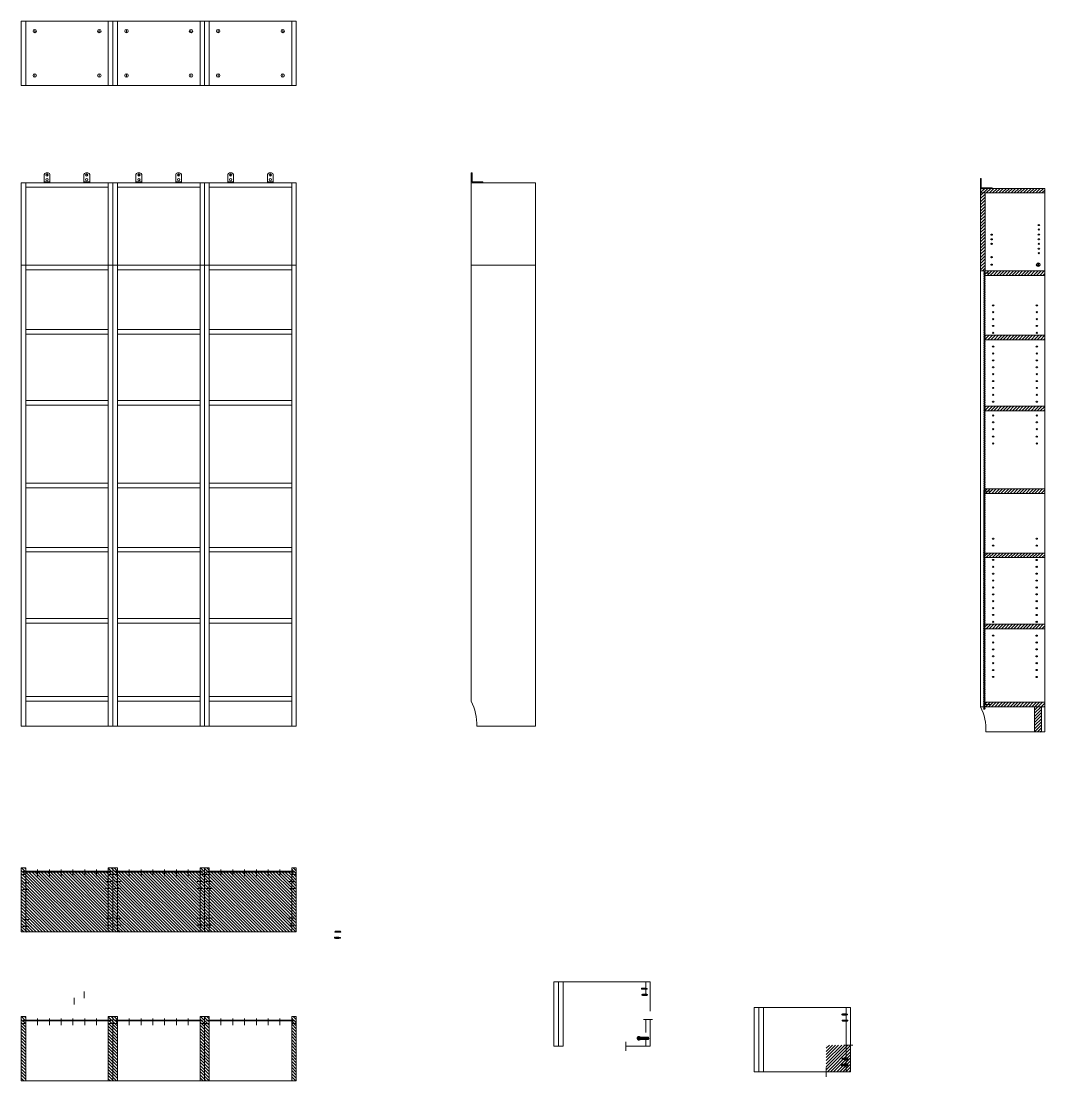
# Model space of a CAD drawing. Header units: millimetres. Extents: x -1085 to 10527, y 119 to 3003.
# Drawn here: x 236.3 to 682.7, y 119.3 to 581.2 of the extents above; entities that cross this region are included whole.
import ezdxf

# ---------------------------------------------------------------- set-up
doc = ezdxf.new("R2010")
doc.units = ezdxf.units.MM
doc.linetypes.add('CONTINUA', pattern=[0])
doc.linetypes.add('TRATTOPUNTO', pattern=[25.4, 12.7, -6.35, 0, -6.35])
for name, color, linetype, lineweight in [('A-FURN', 2, 'Continuous', 18), ('A-FURN-SEZ', 1, 'Continuous', 9), ('A-LINE-GRPH', 15, 'Continuous', 13), ('A-SECT A-MCUT', 4, 'Continuous', 35), ('linee', 250, 'Continuous', 15), ('LINEE DI SEZIONE', 4, 'Continuous', 15)]:
    doc.layers.add(name, color=color, linetype=linetype, lineweight=lineweight)
doc.layers.add('DETTAGLI', color=5, linetype='CONTINUA')
pattern_1 = [(135, (-7e-07, -64.8887), (-0.7857724, -0.7857724), [])]

msp = doc.modelspace()

# ---------------------------------------------------------------- hatches: boundary and pattern name
at = {"layer": 'A-SECT A-MCUT'}
h = msp.add_hatch(dxfattribs=at)
h.set_pattern_fill('ANSI31', color=256)
h.paths.add_polyline_path([(656.58, 283.28), (656.58, 283.38), (656.18, 283.38), (656.18, 281.34), (656.58, 281.34)])
h.paths.add_polyline_path([(656.62, 472.34), (656.22, 472.34), (656.22, 471.38), (656.62, 471.38)])
h = msp.add_hatch(dxfattribs=at)
h.set_pattern_fill('ANSI31', color=256, scale=0.1, angle=68)
h.paths.add_polyline_path([(656.62, 472.34), (656.22, 472.34), (656.18, 283.38), (656.58, 283.38)])
h.paths.add_polyline_path([(656.58, 283.38), (656.18, 283.38), (656.18, 281.34), (656.58, 281.34)])
h = msp.add_hatch(dxfattribs=at)
h.set_pattern_fill('ANSI31', color=256, scale=0.3)
h.paths.add_polyline_path([(681.23, 282.34), (678.23, 282.34), (678.23, 271.34), (681.23, 271.34)])
at = {"layer": 'A-SECT A-MCUT', "transparency": 33554687}
h = msp.add_hatch(dxfattribs=at)
h.set_pattern_fill('ANSI31', color=256, scale=0.3, angle=90)
h.paths.add_polyline_path([(274.28, 210.25), (238.28, 210.25), (238.28, 209.15), (238.28, 184.15), (274.28, 184.15)])
h.paths.add_polyline_path([(314.28, 210.25), (278.28, 210.25), (278.28, 184.15), (314.28, 184.15)])
h.paths.add_polyline_path([(354.28, 210.25), (318.28, 210.25), (318.28, 184.15), (354.28, 184.15)])
at = {"layer": 'LINEE DI SEZIONE'}
h = msp.add_hatch(dxfattribs=at)
h.set_pattern_fill('ANSI31', color=256, scale=0.3)
h.paths.add_polyline_path([(682.72, 508.34), (654.72, 508.34), (654.72, 506.34), (682.72, 506.34)])
h.paths.add_polyline_path([(656.72, 506.34), (654.72, 506.34), (654.72, 473.34), (654.72, 472.34), (656.72, 472.34)])
h = msp.add_hatch(dxfattribs=at)
h.set_pattern_fill('ANSI31', color=256, scale=0.3)
h.paths.add_polyline_path([(682.72, 472.33), (656.62, 472.34), (656.62, 471.28), (656.62, 470.34), (682.72, 470.34)])
h = msp.add_hatch(dxfattribs=at)
h.set_pattern_fill('ANSI31', color=256, scale=0.3)
h.paths.add_polyline_path([(682.71, 442.34), (682.71, 444.34), (656.61, 444.34), (656.61, 442.34)])
h.paths.add_polyline_path([(682.71, 411.34), (682.71, 413.34), (656.61, 413.34), (656.61, 411.34)])
h.paths.add_polyline_path([(682.7, 375.34), (682.7, 377.34), (656.6, 377.34), (656.6, 376.28), (656.6, 375.34)])
h.paths.add_polyline_path([(656.6, 349.34), (656.6, 347.34), (682.7, 347.34), (682.7, 349.34)])
h.paths.add_polyline_path([(682.69, 316.34), (682.69, 318.34), (656.59, 318.34), (656.59, 316.34)])
h.paths.add_polyline_path([(656.58, 284.34), (656.58, 283.28), (656.58, 282.34), (682.68, 282.34), (682.68, 284.34)])
h = msp.add_hatch(dxfattribs=at)
h.set_pattern_fill('ANSI31', color=256, scale=0.79)
h.paths.add_polyline_path([(656.18, 283.08), (656.18, 283.08), (656.18, 283.48), (656.58, 283.48), (656.58, 281.34), (656.18, 281.34)])
h = msp.add_hatch(dxfattribs=at)
h.set_pattern_fill('ANSI31', color=256, scale=0.79)
h.paths.add_polyline_path([(656.18, 283.08), (656.18, 283.08), (656.18, 283.48), (656.58, 283.48), (656.58, 281.34), (656.18, 281.34)])
h = msp.add_hatch(dxfattribs=at)
h.set_pattern_fill('ANSI31', color=256, scale=0.3, angle=90)
h.paths.add_polyline_path([(238.28, 209.15), (236.28, 209.15), (236.28, 184.15), (238.28, 184.15)])
h.paths.add_polyline_path([(238.28, 210.25), (237.28, 210.25), (237.28, 210.65), (238.28, 210.65), (238.28, 212.15), (236.28, 212.15), (236.28, 209.15), (238.28, 209.15)])
h.paths.add_polyline_path([(276.28, 209.15), (274.28, 209.15), (274.28, 184.15), (276.28, 184.15)])
h.paths.add_polyline_path([(276.28, 212.15), (274.28, 212.15), (274.28, 210.65), (275.28, 210.65), (275.28, 210.25), (274.28, 210.25), (274.28, 209.15), (276.28, 209.15)])
h.paths.add_polyline_path([(278.28, 210.25), (277.28, 210.25), (277.28, 210.65), (278.28, 210.65), (278.28, 212.15), (276.28, 212.15), (276.28, 209.15), (278.28, 209.15)])
h.paths.add_polyline_path([(278.28, 209.15), (276.28, 209.15), (276.28, 184.15), (278.28, 184.15)])
h.paths.add_polyline_path([(316.28, 209.15), (314.28, 209.15), (314.28, 184.15), (316.28, 184.15)])
h.paths.add_polyline_path([(316.28, 212.15), (314.28, 212.15), (314.28, 210.65), (315.28, 210.65), (315.28, 210.25), (314.28, 210.25), (314.28, 209.15), (316.28, 209.15)])
h.paths.add_polyline_path([(318.28, 210.25), (317.28, 210.25), (317.28, 210.65), (318.28, 210.65), (318.28, 212.15), (316.28, 212.15), (316.28, 209.15), (318.28, 209.15)])
h.paths.add_polyline_path([(318.28, 209.15), (316.28, 209.15), (316.28, 184.15), (318.28, 184.15)])
h.paths.add_polyline_path([(356.28, 209.15), (354.28, 209.15), (354.28, 184.15), (356.28, 184.15)])
h.paths.add_polyline_path([(356.28, 212.15), (354.28, 212.15), (354.28, 210.65), (355.28, 210.65), (355.28, 210.25), (354.28, 210.25), (354.28, 209.15), (356.28, 209.15)])
h = msp.add_hatch(dxfattribs=at)
h.set_pattern_fill('ANSI31', color=256, scale=0.1, angle=68)
h.paths.add_polyline_path([(275.28, 210.65), (237.28, 210.65), (237.28, 210.25), (275.28, 210.25)])
h = msp.add_hatch(dxfattribs=at)
h.set_pattern_fill('ANSI31', color=256, scale=0.1, angle=68)
h.paths.add_polyline_path([(315.28, 210.65), (277.28, 210.65), (277.28, 210.25), (315.28, 210.25)])
h.paths.add_polyline_path([(355.28, 210.65), (317.28, 210.65), (317.28, 210.25), (355.28, 210.25)])
h = msp.add_hatch(dxfattribs=at)
h.set_pattern_fill('ANSI31', color=256, scale=0.3, angle=90)
h.set_pattern_definition([(135, (-7e-07, -64.8887), (-0.6735192, -0.6735192), [])])
h.paths.add_polyline_path([(238.28, 144.26), (236.28, 144.26), (236.28, 119.26), (238.28, 119.26)])
h.paths.add_polyline_path([(238.28, 145.36), (237.28, 145.36), (237.28, 145.76), (238.28, 145.76), (238.28, 147.26), (236.28, 147.26), (236.28, 144.26), (238.28, 144.26)])
h.paths.add_polyline_path([(276.28, 144.26), (274.28, 144.26), (274.28, 119.26), (276.28, 119.26)])
h.paths.add_polyline_path([(276.28, 147.26), (274.28, 147.26), (274.28, 145.76), (275.28, 145.76), (275.28, 145.36), (274.28, 145.36), (274.28, 144.26), (276.28, 144.26)])
h.paths.add_polyline_path([(278.28, 145.36), (277.28, 145.36), (277.28, 145.76), (278.28, 145.76), (278.28, 147.26), (276.28, 147.26), (276.28, 144.26), (278.28, 144.26)])
h.paths.add_polyline_path([(278.28, 144.26), (276.28, 144.26), (276.28, 119.26), (278.28, 119.26)])
h.paths.add_polyline_path([(316.28, 144.26), (314.28, 144.26), (314.28, 119.26), (316.28, 119.26)])
h.paths.add_polyline_path([(316.28, 147.26), (314.28, 147.26), (314.28, 145.76), (315.28, 145.76), (315.28, 145.36), (314.28, 145.36), (314.28, 144.26), (316.28, 144.26)])
h.paths.add_polyline_path([(318.28, 145.36), (317.28, 145.36), (317.28, 145.76), (318.28, 145.76), (318.28, 147.26), (316.28, 147.26), (316.28, 144.26), (318.28, 144.26)])
h.paths.add_polyline_path([(318.28, 144.26), (316.28, 144.26), (316.28, 119.26), (318.28, 119.26)])
h.paths.add_polyline_path([(356.28, 144.26), (354.28, 144.26), (354.28, 119.26), (356.28, 119.26)])
h.paths.add_polyline_path([(356.28, 147.26), (354.28, 147.26), (354.28, 145.76), (355.28, 145.76), (355.28, 145.36), (354.28, 145.36), (354.28, 144.26), (356.28, 144.26)])
h = msp.add_hatch(dxfattribs=at)
h.set_pattern_fill('ANSI31', color=256, scale=0.35, angle=90)
h.set_pattern_definition(pattern_1)
h.paths.add_polyline_path([(275.28, 145.76), (237.28, 145.76), (237.28, 145.36), (275.28, 145.36)])
h = msp.add_hatch(dxfattribs=at)
h.set_pattern_fill('ANSI31', color=256, scale=0.35, angle=90)
h.set_pattern_definition(pattern_1)
h.paths.add_polyline_path([(315.28, 145.76), (277.28, 145.76), (277.28, 145.36), (315.28, 145.36)])
h.paths.add_polyline_path([(355.28, 145.76), (317.28, 145.76), (317.28, 145.36), (355.28, 145.36)])
h = msp.add_hatch(dxfattribs=at)
h.set_pattern_fill('ANSI31', color=256, scale=0.3)
h.paths.add_polyline_path([(596.02, 134.81), (587.4, 134.81), (587.4, 123.17), (596.03, 123.17), (596.03, 125.86), (594.08, 125.86), (594.08, 126.45), (596.03, 126.45), (596.03, 128.5), (594.3, 128.5), (594.3, 129.12), (596.03, 129.12)])
h.paths.add_polyline_path([(598.02, 134.81), (596.02, 134.81), (596.03, 129.12), (596.86, 129.12), (596.86, 128.5), (596.03, 128.5), (596.03, 126.45), (596.76, 126.45), (596.76, 125.86), (596.03, 125.86), (596.03, 123.17), (598.02, 123.17)])

# ---------------------------------------------------------------- linework, layer by layer
at = {"layer": 'A-FURN'}
for p, q in [((242.19, 577.45), (242.19, 576.42)), ((270.34, 577.45), (270.34, 576.42)), ((282.19, 577.45), (282.19, 576.42)), ((310.34, 577.45), (310.34, 576.42)), ((322.19, 577.45), (322.19, 576.42)), ((350.35, 577.45), (350.35, 576.42)), ((242.19, 558.07), (242.19, 557.04)), ((270.34, 558.07), (270.34, 557.04)), ((282.19, 558.07), (282.19, 557.04)), ((310.34, 558.07), (310.34, 557.04)), ((322.19, 558.07), (322.19, 557.04)), ((350.33, 558.07), (350.33, 557.04)), ((654.72, 512.64), (654.72, 508.34)), ((654.72, 512.64), (655.02, 512.64)), ((682.72, 508.34), (654.72, 508.34)), ((655.02, 512.64), (655.02, 508.64)), ((659.72, 508.64), (655.02, 508.64)), ((659.72, 508.34), (659.72, 508.64)), ((654.72, 506.34), (682.72, 506.34)), ((656.72, 472.34), (656.72, 506.34)), ((656.62, 470.34), (682.72, 470.34)), ((656.61, 444.34), (682.71, 444.34)), ((656.61, 442.34), (682.71, 442.34)), ((656.61, 413.34), (682.71, 413.34)), ((656.61, 411.34), (682.71, 411.34)), ((656.6, 377.34), (682.7, 377.34)), ((656.6, 375.34), (682.7, 375.34)), ((656.6, 349.34), (682.7, 349.34)), ((656.6, 347.34), (682.7, 347.34)), ((656.59, 318.34), (682.69, 318.34)), ((656.59, 316.34), (682.69, 316.34)), ((654.68, 282.34), (656.18, 282.34)), ((656.58, 284.34), (682.68, 284.34)), ((656.58, 282.34), (682.68, 282.34)), ((678.23, 271.34), (678.23, 282.34)), ((681.23, 271.34), (681.23, 282.34)), ((236.28, 209.15), (236.28, 212.15)), ((236.28, 212.15), (238.28, 212.15)), ((236.28, 184.15), (236.28, 209.15)), ((236.28, 209.15), (238.28, 209.15)), ((237.28, 210.65), (275.28, 210.65)), ((237.28, 210.25), (237.28, 210.65)), ((237.28, 210.25), (275.28, 210.25)), ((238.28, 212.15), (238.28, 210.65)), ((238.28, 210.25), (238.28, 209.15)), ((238.28, 209.15), (238.28, 184.15)), ((274.28, 212.15), (278.28, 212.15)), ((274.28, 210.65), (274.28, 212.15)), ((274.28, 184.15), (274.28, 210.25)), ((274.28, 209.15), (278.28, 209.15)), ((275.28, 210.65), (275.28, 210.25)), ((276.28, 212.15), (276.28, 184.15)), ((277.28, 210.65), (277.28, 210.25)), ((277.28, 210.65), (315.28, 210.65)), ((277.28, 210.25), (315.28, 210.25)), ((278.28, 212.15), (278.28, 210.65)), ((278.28, 210.25), (278.28, 184.15)), ((314.28, 212.15), (318.28, 212.15)), ((314.28, 212.15), (314.28, 210.65)), ((314.28, 210.25), (314.28, 184.15)), ((314.28, 209.15), (318.28, 209.15)), ((315.28, 210.65), (315.28, 210.25)), ((316.28, 212.15), (316.28, 184.15)), ((317.28, 210.65), (317.28, 210.25)), ((317.28, 210.65), (355.28, 210.65)), ((317.28, 210.25), (355.28, 210.25)), ((318.28, 212.15), (318.28, 210.65)), ((318.28, 210.25), (318.28, 184.15)), ((354.28, 212.15), (356.28, 212.15)), ((354.28, 212.15), (354.28, 210.65)), ((354.28, 210.25), (354.28, 184.15)), ((354.28, 209.15), (356.28, 209.15)), ((355.28, 210.65), (355.28, 210.25)), ((356.28, 184.15), (356.28, 212.15)), ((236.28, 184.15), (356.28, 184.15)), ((468.65, 134.4), (468.65, 162.4)), ((468.65, 162.4), (470.65, 162.4)), ((470.65, 134.4), (470.65, 162.4)), ((470.65, 162.4), (472.65, 162.4)), ((472.65, 134.4), (472.65, 162.4)), ((472.65, 162.4), (508.65, 162.4)), ((510.65, 162.4), (508.65, 162.4)), ((508.65, 157.01), (508.65, 162.4)), ((510.65, 149.64), (510.65, 162.4)), ((556.02, 123.17), (556.02, 151.17)), ((556.02, 151.17), (558.02, 151.17)), ((558.02, 123.17), (558.02, 151.17)), ((558.02, 151.17), (560.02, 151.17)), ((560.02, 123.17), (560.02, 151.17)), ((560.02, 151.17), (596.02, 151.17)), ((598.02, 151.17), (596.02, 151.17)), ((596.02, 145.77), (596.02, 151.17)), ((598.02, 123.17), (598.02, 151.17)), ((236.28, 144.26), (236.28, 147.26)), ((236.28, 147.26), (238.28, 147.26)), ((236.28, 119.26), (236.28, 144.26)), ((236.28, 144.26), (238.28, 144.26)), ((237.28, 145.76), (275.28, 145.76)), ((237.28, 145.36), (237.28, 145.76)), ((237.28, 145.36), (275.28, 145.36)), ((238.28, 147.26), (238.28, 145.76)), ((238.28, 145.36), (238.28, 144.26)), ((238.28, 144.26), (238.28, 119.26)), ((274.28, 147.26), (278.28, 147.26)), ((274.28, 145.76), (274.28, 147.26)), ((274.28, 119.26), (274.28, 145.36)), ((274.28, 144.26), (278.28, 144.26)), ((275.28, 145.76), (275.28, 145.36)), ((276.28, 147.26), (276.28, 119.26)), ((277.28, 145.76), (315.28, 145.76)), ((277.28, 145.76), (277.28, 145.36)), ((277.28, 145.36), (315.28, 145.36)), ((278.28, 147.26), (278.28, 145.76)), ((278.28, 145.36), (278.28, 119.26)), ((314.28, 147.26), (318.28, 147.26)), ((314.28, 147.26), (314.28, 145.76)), ((314.28, 145.36), (314.28, 119.26)), ((314.28, 144.26), (318.28, 144.26)), ((315.28, 145.76), (315.28, 145.36)), ((316.28, 147.26), (316.28, 119.26)), ((317.28, 145.76), (355.28, 145.76)), ((317.28, 145.76), (317.28, 145.36)), ((317.28, 145.36), (355.28, 145.36)), ((318.28, 147.26), (318.28, 145.76)), ((318.28, 145.36), (318.28, 119.26)), ((354.28, 147.26), (356.28, 147.26)), ((354.28, 147.26), (354.28, 145.76)), ((354.28, 145.36), (354.28, 119.26)), ((354.28, 144.26), (356.28, 144.26)), ((355.28, 145.76), (355.28, 145.36)), ((356.28, 119.26), (356.28, 147.26)), ((508.66, 140.3), (508.66, 146.04)), ((510.65, 134.4), (510.65, 146.04)), ((596.03, 129.12), (596.02, 145.27)), ((470.65, 134.4), (468.65, 134.4)), ((472.65, 134.4), (470.65, 134.4)), ((508.65, 134.4), (500.03, 134.4)), ((506.25, 137.33), (509.87, 137.33)), ((506.26, 138.23), (509.87, 138.23)), ((508.65, 134.4), (510.65, 134.4)), ((508.66, 134.4), (508.66, 137.33)), ((509.87, 137.33), (509.87, 138.23)), ((594.08, 125.86), (594.08, 126.45)), ((594.08, 126.45), (596.76, 126.45)), ((596.76, 125.86), (594.08, 125.86)), ((594.3, 128.5), (594.3, 129.12)), ((594.3, 129.12), (596.86, 129.12)), ((596.86, 128.5), (594.3, 128.5)), ((596.03, 123.17), (596.03, 128.5)), ((596.76, 126.45), (596.76, 125.86)), ((596.86, 129.12), (596.86, 128.5)), ((558.02, 123.17), (556.02, 123.17)), ((560.02, 123.17), (558.02, 123.17)), ((596.02, 123.17), (560.02, 123.17)), ((596.02, 123.17), (598.02, 123.17)), ((236.28, 119.26), (356.28, 119.26))]:
    msp.add_line(p, q, dxfattribs=at)
at = {"layer": 'A-FURN', "linetype": 'CONTINUA', "ltscale": 0.1}
for p, q in [((654.72, 472.34), (682.72, 472.33)), ((656.22, 472.34), (656.18, 281.34)), ((656.62, 471.28), (656.6, 376.28)), ((656.62, 472.34), (656.62, 471.28)), ((656.6, 376.28), (656.58, 283.28)), ((656.58, 283.28), (656.58, 281.34)), ((656.18, 281.34), (656.58, 281.34)), ((657.05, 271.34), (682.68, 271.34))]:
    msp.add_line(p, q, dxfattribs=at)
at = {"layer": 'A-FURN', "linetype": 'TRATTOPUNTO', "ltscale": 0.6}
for p, q in [((507.66, 146.04), (511.66, 146.04)), ((500.03, 132.29), (500.03, 136.29)), ((595.02, 134.81), (599.02, 134.81)), ((587.4, 121.05), (587.4, 125.05))]:
    msp.add_line(p, q, dxfattribs=at)
at = {"layer": 'A-FURN', "linetype": 'CONTINUA', "ltscale": 0.1}
msp.add_lwpolyline([(654.72, 508.34), (654.72, 473.34), (654.68, 282.34)], dxfattribs=at)
at = {"layer": 'A-FURN'}
msp.add_lwpolyline([(682.68, 271.34), (682.72, 473.34), (682.72, 508.34)], dxfattribs=at)
for centre in [(242.2, 576.91), (270.35, 576.91), (282.2, 576.91), (310.35, 576.91), (322.2, 576.91), (350.36, 576.91), (242.2, 557.53), (270.35, 557.53), (282.2, 557.53), (310.35, 557.53), (322.2, 557.53), (350.36, 557.53)]:
    msp.add_circle(centre, 0.749, dxfattribs=at)
at = {"layer": 'A-FURN', "linetype": 'CONTINUA', "ltscale": 0.1}
msp.add_arc((633.76, 272.08), 23.3, 358.1924, 26.1359, dxfattribs=at)
at = {"layer": 'A-FURN', "lineweight": -3}
msp.add_arc((505.66, 137.78), 0.748, 36.1726, 322.1961, dxfattribs=at)
at = {"layer": 'A-FURN-SEZ'}
for p, q in [((356.28, 581.22), (236.28, 581.22)), ((236.28, 581.22), (236.28, 553.22)), ((238.28, 553.22), (238.28, 581.22)), ((274.28, 553.22), (274.28, 581.22)), ((276.28, 553.22), (276.28, 581.22)), ((278.28, 553.22), (278.28, 581.22)), ((314.28, 553.22), (314.28, 581.22)), ((316.28, 553.22), (316.28, 581.22)), ((318.28, 553.22), (318.28, 581.22)), ((354.28, 553.22), (354.28, 581.22)), ((356.28, 553.22), (356.28, 581.22)), ((236.28, 553.22), (356.28, 553.22)), ((246.33, 510.82), (246.33, 514.32)), ((247.13, 515.12), (248.03, 515.12)), ((247.58, 514.37), (247.58, 513.87)), ((248.83, 514.32), (248.83, 510.82)), ((263.65, 510.82), (263.65, 514.32)), ((264.45, 515.12), (265.35, 515.12)), ((264.9, 514.37), (264.9, 513.87)), ((266.15, 514.32), (266.15, 510.82)), ((286.35, 510.82), (286.35, 514.32)), ((287.15, 515.12), (288.05, 515.12)), ((287.6, 514.37), (287.6, 513.87)), ((288.85, 514.32), (288.85, 510.82)), ((303.67, 510.82), (303.67, 514.32)), ((304.47, 515.12), (305.37, 515.12)), ((304.92, 514.37), (304.92, 513.87)), ((306.17, 514.32), (306.17, 510.82)), ((326.39, 510.82), (326.39, 514.32)), ((327.19, 515.12), (328.09, 515.12)), ((327.64, 514.37), (327.64, 513.87)), ((328.89, 514.32), (328.89, 510.82)), ((343.7, 510.82), (343.7, 514.32)), ((344.5, 515.12), (345.4, 515.12)), ((344.95, 514.37), (344.95, 513.87)), ((346.2, 514.32), (346.2, 510.82)), ((432.6, 515.12), (432.6, 510.82)), ((432.6, 515.12), (432.9, 515.12)), ((432.9, 515.12), (432.9, 511.12)), ((236.28, 273.82), (236.28, 510.82)), ((236.28, 510.82), (356.28, 510.82)), ((238.28, 510.82), (238.28, 273.82)), ((238.28, 508.82), (274.28, 508.82)), ((246.33, 511.12), (248.83, 511.12)), ((263.65, 511.12), (266.15, 511.12)), ((274.28, 510.82), (274.28, 273.82)), ((276.28, 273.82), (276.28, 510.82)), ((276.28, 510.82), (278.28, 510.82)), ((278.28, 510.82), (278.28, 273.82)), ((278.28, 508.82), (314.28, 508.82)), ((286.35, 511.12), (288.85, 511.12)), ((303.67, 511.12), (306.17, 511.12)), ((314.28, 273.82), (314.28, 510.82)), ((314.28, 510.82), (316.28, 510.82)), ((316.28, 510.82), (316.28, 273.82)), ((318.28, 273.82), (318.28, 510.82)), ((318.28, 508.82), (354.28, 508.82)), ((326.39, 511.12), (328.89, 511.12)), ((343.7, 511.12), (346.2, 511.12)), ((354.28, 510.82), (354.28, 273.82)), ((356.28, 510.82), (356.28, 273.82)), ((432.6, 286.82), (432.6, 510.82)), ((432.6, 510.82), (460.6, 510.82)), ((437.6, 511.12), (432.9, 511.12)), ((437.6, 510.82), (437.6, 511.12)), ((460.6, 510.82), (460.6, 273.82)), ((236.28, 474.82), (356.28, 474.82)), ((238.28, 472.82), (274.28, 472.82)), ((278.28, 472.82), (314.28, 472.82)), ((318.28, 472.82), (354.28, 472.82)), ((460.6, 474.82), (432.6, 474.82)), ((238.28, 446.82), (274.28, 446.82)), ((238.28, 444.82), (274.28, 444.82)), ((278.28, 446.82), (314.28, 446.82)), ((278.28, 444.82), (314.28, 444.82)), ((318.28, 446.82), (354.28, 446.82)), ((318.28, 444.82), (354.28, 444.82)), ((238.28, 415.82), (274.28, 415.82)), ((278.28, 415.82), (314.28, 415.82)), ((318.28, 415.82), (354.28, 415.82)), ((274.28, 413.82), (238.28, 413.82)), ((314.28, 413.82), (278.28, 413.82)), ((354.28, 413.82), (318.28, 413.82)), ((238.28, 379.82), (274.28, 379.82)), ((278.28, 379.82), (314.28, 379.82)), ((318.28, 379.82), (354.28, 379.82)), ((238.28, 377.82), (274.28, 377.82)), ((278.28, 377.82), (314.28, 377.82)), ((318.28, 377.82), (354.28, 377.82)), ((238.28, 349.82), (238.28, 351.82)), ((238.28, 351.82), (274.28, 351.82)), ((278.28, 351.82), (314.28, 351.82)), ((318.28, 351.82), (354.28, 351.82)), ((274.28, 349.82), (238.28, 349.82)), ((314.28, 349.82), (278.28, 349.82)), ((354.28, 349.82), (318.28, 349.82)), ((238.28, 320.82), (274.28, 320.82)), ((274.28, 318.82), (238.28, 318.82)), ((278.28, 320.82), (314.28, 320.82)), ((314.28, 318.82), (278.28, 318.82)), ((318.28, 320.82), (354.28, 320.82)), ((354.28, 318.82), (318.28, 318.82)), ((238.28, 286.82), (274.28, 286.82)), ((278.28, 286.82), (314.28, 286.82)), ((318.28, 286.82), (354.28, 286.82)), ((432.6, 286.82), (432.6, 284.82)), ((238.28, 284.82), (274.28, 284.82)), ((278.28, 284.82), (314.28, 284.82)), ((318.28, 284.82), (354.28, 284.82)), ((356.28, 273.82), (236.28, 273.82)), ((274.28, 273.82), (276.28, 273.82)), ((316.28, 273.82), (318.28, 273.82)), ((460.6, 273.82), (434.97, 273.82)), ((506.75, 159.49), (506.9, 159.49)), ((506.75, 159.33), (506.9, 159.33)), ((507.15, 159.61), (508.65, 159.61)), ((507.15, 159.41), (508.65, 159.41)), ((507.15, 159.21), (508.65, 159.21)), ((508.65, 159.47), (508.86, 159.27)), ((508.71, 159.55), (509, 159.27)), ((508.85, 159.55), (509.14, 159.27)), ((508.99, 159.55), (509.26, 159.28)), ((509.13, 159.55), (509.34, 159.35)), ((509.46, 156.76), (506.96, 156.76)), ((509.44, 156.86), (506.98, 156.86)), ((509.44, 156.66), (506.98, 156.66)), ((509.37, 156.96), (507.05, 156.96)), ((509.37, 156.57), (507.05, 156.57)), ((509.21, 157.01), (507.21, 157.01)), ((509.21, 156.51), (507.21, 156.51)), ((594.12, 148.26), (594.27, 148.26)), ((594.12, 148.09), (594.27, 148.09)), ((594.52, 148.38), (596.02, 148.38)), ((594.52, 148.18), (596.02, 148.18)), ((594.52, 147.98), (596.02, 147.98)), ((596.02, 148.23), (596.22, 148.04)), ((596.07, 148.32), (596.36, 148.04)), ((596.21, 148.32), (596.5, 148.04)), ((596.35, 148.32), (596.63, 148.05)), ((596.49, 148.32), (596.7, 148.11)), ((596.83, 145.52), (594.33, 145.52)), ((596.81, 145.62), (594.34, 145.62)), ((596.81, 145.43), (594.34, 145.43)), ((596.73, 145.72), (594.42, 145.72)), ((596.73, 145.33), (594.42, 145.33)), ((596.58, 145.77), (594.58, 145.77)), ((596.58, 145.27), (594.58, 145.27))]:
    msp.add_line(p, q, dxfattribs=at)
for points in [[(506.9, 159.61), (506.75, 159.61), (506.75, 159.21), (506.9, 159.21)], [(508.65, 159.66), (508.65, 159.16), (507.15, 159.16), (507.15, 159.66)], [(594.27, 148.38), (594.12, 148.38), (594.12, 147.98), (594.27, 147.98)], [(596.02, 148.43), (596.02, 147.93), (594.52, 147.93), (594.52, 148.43)]]:
    msp.add_lwpolyline(points, close=True, dxfattribs=at)
for points in [[(508.65, 159.51), (507.15, 159.51), (506.9, 159.51)], [(506.9, 159.31), (507.15, 159.31), (508.65, 159.31)], [(596.02, 148.28), (594.52, 148.28), (594.27, 148.28)], [(594.27, 148.08), (594.52, 148.08), (596.02, 148.08)]]:
    msp.add_lwpolyline(points, dxfattribs=at)
for points in [[(508.65, 159.55), (509.21, 159.55, -1), (509.21, 159.27), (508.65, 159.27)], [(596.02, 148.32), (596.58, 148.32, -1), (596.58, 148.04), (596.02, 148.04)]]:
    msp.add_lwpolyline(points, format="xyb", dxfattribs=at)
for centre in [(247.58, 514.12), (264.9, 514.12), (287.6, 514.12), (304.92, 514.12), (327.64, 514.12), (344.95, 514.12), (247.58, 512.12), (264.9, 512.12), (287.6, 512.12), (304.92, 512.12), (327.64, 512.12), (344.95, 512.12)]:
    msp.add_circle(centre, 0.5, dxfattribs=at)
for centre, radius, start, end in [((247.13, 514.32), 0.8, 90, 180), ((248.03, 514.32), 0.8, 0, 90), ((264.45, 514.32), 0.8, 90, 180), ((265.35, 514.32), 0.8, 0, 90), ((287.15, 514.32), 0.8, 90, 180), ((288.05, 514.32), 0.8, 0, 90), ((304.47, 514.32), 0.8, 90, 180), ((305.37, 514.32), 0.8, 0, 90), ((327.19, 514.32), 0.8, 90, 180), ((328.09, 514.32), 0.8, 0, 90), ((344.5, 514.32), 0.8, 90, 180), ((345.4, 514.32), 0.8, 0, 90), ((507.21, 156.76), 0.25, 90, 270), ((509.21, 156.76), 0.25, 270, 90), ((594.58, 145.52), 0.25, 90, 270), ((596.58, 145.52), 0.25, 270, 90)]:
    msp.add_arc(centre, radius, start, end, dxfattribs=at)
at = {"layer": 'A-FURN-SEZ', "linetype": 'CONTINUA', "ltscale": 0.1}
msp.add_arc((411.68, 274.55), 23.3, 358.2028, 26.1464, dxfattribs=at)
at = {"layer": 'A-LINE-GRPH'}
for p, q in [((372.92, 181.7), (373.07, 181.7)), ((372.92, 181.54), (373.07, 181.54)), ((375.62, 184.27), (373.12, 184.27)), ((375.6, 184.37), (373.14, 184.37)), ((375.6, 184.17), (373.14, 184.17)), ((375.52, 184.46), (373.21, 184.46)), ((375.52, 184.07), (373.21, 184.07)), ((373.32, 181.82), (374.82, 181.82)), ((373.32, 181.62), (374.82, 181.62)), ((373.32, 181.42), (374.82, 181.42)), ((375.37, 184.52), (373.37, 184.52)), ((375.37, 184.02), (373.37, 184.02)), ((374.82, 181.56), (375.02, 181.76)), ((374.87, 181.48), (375.16, 181.76)), ((375.01, 181.48), (375.3, 181.76)), ((375.15, 181.48), (375.43, 181.75)), ((375.29, 181.48), (375.5, 181.68))]:
    msp.add_line(p, q, dxfattribs=at)
for points in [[(373.07, 181.42), (372.92, 181.42), (372.92, 181.82), (373.07, 181.82)], [(374.82, 181.37), (374.82, 181.87), (373.32, 181.87), (373.32, 181.37)]]:
    msp.add_lwpolyline(points, close=True, dxfattribs=at)
for points in [[(373.07, 181.72), (373.32, 181.72), (374.82, 181.72)], [(374.82, 181.52), (373.32, 181.52), (373.07, 181.52)]]:
    msp.add_lwpolyline(points, dxfattribs=at)
msp.add_lwpolyline([(374.82, 181.48), (375.38, 181.48, 1), (375.38, 181.76), (374.82, 181.76)], format="xyb", dxfattribs=at)
for centre, start, end in [((373.37, 184.27), 90, 270), ((375.37, 184.27), 270, 90)]:
    msp.add_arc(centre, 0.25, start, end, dxfattribs=at)
at = {"layer": 'DETTAGLI'}
for p, q in [((679.87, 475.59), (679.87, 474.56)), ((506.14, 137.98), (505.75, 137.98)), ((506.13, 137.58), (505.75, 137.58)), ((506.15, 137.76), (506.15, 137.81)), ((506.31, 138.08), (508.61, 138.08)), ((506.32, 137.48), (508.61, 137.48)), ((508.66, 137.94), (509.76, 137.94)), ((509.76, 137.54), (508.66, 137.54)), ((508.77, 137.46), (508.92, 137.99)), ((508.92, 137.46), (509.06, 137.99)), ((509.06, 137.46), (509.2, 137.99)), ((509.2, 137.46), (509.35, 137.99)), ((509.34, 137.46), (509.49, 137.99)), ((509.48, 137.46), (509.63, 137.99)), ((509.62, 137.46), (509.77, 137.99)), ((509.81, 137.89), (509.81, 137.59)), ((594.13, 126.24), (594.28, 126.24)), ((594.13, 126.08), (594.28, 126.08)), ((596.83, 128.81), (594.33, 128.81)), ((596.81, 128.91), (594.34, 128.91)), ((596.81, 128.71), (594.34, 128.71)), ((596.73, 129), (594.42, 129)), ((596.73, 128.61), (594.42, 128.61)), ((594.53, 126.36), (596.03, 126.36)), ((594.53, 126.16), (596.03, 126.16)), ((594.53, 125.96), (596.03, 125.96)), ((596.58, 129.06), (594.58, 129.06)), ((596.58, 128.56), (594.58, 128.56)), ((596.03, 126.1), (596.23, 126.3)), ((596.08, 126.02), (596.37, 126.3)), ((596.22, 126.02), (596.51, 126.3)), ((596.36, 126.02), (596.64, 126.29)), ((596.5, 126.02), (596.71, 126.22))]:
    msp.add_line(p, q, dxfattribs=at)
for points in [[(506.08, 138.33, -0.74706), (505.71, 137.09, -0.74706), (505.34, 138.33), (505.39, 138.33, 0.147415), (505.29, 137.58, 0.085849), (505.55, 137.48), (505.55, 137.45), (505.45, 137.45), (505.45, 137.24), (505.98, 137.24), (505.98, 137.45), (505.87, 137.45), (505.87, 137.48, 0.084542), (506.14, 137.58, 0.147415), (506.03, 138.33), (506.08, 138.33)], [(596.03, 126.02), (596.59, 126.02, 1), (596.59, 126.3), (596.03, 126.3)]]:
    msp.add_lwpolyline(points, format="xyb", dxfattribs=at)
for points in [[(505.55, 138.08), (505.75, 138.08), (505.75, 137.48), (505.55, 137.48)], [(594.28, 125.96), (594.13, 125.96), (594.13, 126.36), (594.28, 126.36)], [(596.03, 125.91), (596.03, 126.41), (594.53, 126.41), (594.53, 125.91)]]:
    msp.add_lwpolyline(points, close=True, dxfattribs=at)
for points in [[(506.15, 137.81), (506.15, 137.76)], [(506.29, 137.43), (508.66, 137.43), (508.66, 138.13), (506.28, 138.13)], [(506.38, 137.83), (508.61, 137.83), (508.61, 138.13)], [(506.38, 137.73), (508.61, 137.73), (508.61, 137.43)], [(594.28, 126.26), (594.53, 126.26), (596.03, 126.26)], [(596.03, 126.06), (594.53, 126.06), (594.28, 126.06)]]:
    msp.add_lwpolyline(points, dxfattribs=at)
for centre, radius in [((680.1, 492.35), 0.25), ((680.1, 490.38), 0.25), ((659.52, 488.18), 0.25), ((659.52, 486.12), 0.25), ((680.1, 488.18), 0.25), ((680.1, 486.12), 0.25), ((659.52, 484.15), 0.25), ((680.1, 484.15), 0.25), ((680.1, 482.04), 0.25), ((659.52, 478.33), 0.25), ((680.1, 480.07), 0.25), ((659.52, 475.06), 0.25), ((679.85, 475.06), 0.749)]:
    msp.add_circle(centre, radius, dxfattribs=at)
at = {"layer": 'DETTAGLI', "linetype": 'CONTINUA', "ltscale": 0.1}
for centre in [(660.22, 457.34), (679.22, 457.34), (660.21, 454.34), (679.21, 454.34), (660.21, 451.34), (660.21, 448.34), (679.21, 451.34), (679.21, 448.34), (660.21, 445.34), (679.21, 445.34), (660.21, 439.34), (679.21, 439.34), (660.21, 436.34), (679.21, 436.34), (660.21, 433.34), (660.21, 430.34), (679.21, 433.34), (679.21, 430.34), (660.21, 427.34), (679.21, 427.34), (660.21, 424.34), (660.21, 421.34), (679.21, 424.34), (679.21, 421.34), (660.21, 418.34), (679.21, 418.34), (660.21, 415.34), (679.21, 415.34), (660.21, 409.34), (660.21, 406.34), (679.21, 409.34), (679.21, 406.34), (660.21, 403.34), (679.21, 403.34), (660.2, 400.09), (660.2, 397.09), (679.2, 400.09), (679.2, 397.09), (660.2, 355.59), (679.2, 355.59), (660.2, 352.59), (679.2, 352.59), (660.19, 346.34), (679.19, 346.34), (660.19, 343.34), (679.19, 343.34), (660.19, 340.34), (660.19, 337.34), (679.19, 340.34), (679.19, 337.34), (660.19, 334.34), (679.19, 334.34), (660.19, 331.34), (660.19, 328.34), (679.19, 331.34), (679.19, 328.34), (660.19, 325.34), (679.19, 325.34), (660.19, 322.34), (660.19, 319.34), (679.19, 322.34), (679.19, 319.34), (660.19, 313.34), (660.19, 310.34), (679.19, 313.34), (679.19, 310.34), (660.19, 307.34), (679.19, 307.34), (660.19, 304.34), (660.19, 301.34), (679.19, 304.34), (679.19, 301.34), (660.19, 298.34), (679.19, 298.34), (660.19, 295.34), (679.19, 295.34)]:
    msp.add_circle(centre, 0.25, dxfattribs=at)
at = {"layer": 'DETTAGLI'}
for centre, radius, start, end in [((509.76, 137.89), 0.05, 360, 90), ((509.76, 137.59), 0.05, 270, 360), ((594.58, 128.81), 0.25, 90, 270), ((596.58, 128.81), 0.25, 270, 90)]:
    msp.add_arc(centre, radius, start, end, dxfattribs=at)
at = {"layer": 'linee'}
for p, q in [((655.77, 507.75), (655.77, 508.64)), ((656.02, 471.38), (658.92, 471.38)), ((658.9, 376.38), (656, 376.38)), ((658.88, 283.38), (655.98, 283.38)), ((243.42, 208.44), (243.42, 211.34)), ((248.56, 208.44), (248.56, 211.34)), ((253.7, 208.44), (253.7, 211.34)), ((258.84, 208.44), (258.84, 211.34)), ((263.98, 208.44), (263.98, 211.34)), ((269.12, 208.44), (269.12, 211.34)), ((283.42, 208.44), (283.42, 211.34)), ((288.56, 208.44), (288.56, 211.34)), ((293.7, 208.44), (293.7, 211.34)), ((298.84, 208.44), (298.84, 211.34)), ((303.98, 208.44), (303.98, 211.34)), ((309.12, 208.44), (309.12, 211.34)), ((323.42, 208.44), (323.42, 211.34)), ((328.56, 208.44), (328.56, 211.34)), ((333.7, 208.44), (333.7, 211.34)), ((338.84, 208.44), (338.84, 211.34)), ((343.98, 208.44), (343.98, 211.34)), ((349.12, 208.44), (349.12, 211.34)), ((236.98, 205.6), (239.58, 205.6)), ((272.98, 206.15), (275.58, 206.15)), ((276.98, 206.15), (279.58, 206.15)), ((312.98, 206.15), (315.58, 206.15)), ((316.98, 206.15), (319.58, 206.15)), ((352.98, 206.15), (355.58, 206.15)), ((236.98, 202.6), (239.58, 202.6)), ((272.98, 203.15), (275.58, 203.15)), ((276.98, 203.15), (279.58, 203.15)), ((312.98, 203.15), (315.58, 203.15)), ((316.98, 203.15), (319.58, 203.15)), ((352.98, 203.15), (355.58, 203.15)), ((236.98, 189.6), (239.58, 189.6)), ((272.98, 190.15), (275.58, 190.15)), ((276.98, 190.15), (279.58, 190.15)), ((312.98, 190.15), (315.58, 190.15)), ((316.98, 190.15), (319.58, 190.15)), ((352.98, 190.15), (355.58, 190.15)), ((236.98, 186.6), (239.58, 186.6)), ((272.98, 187.15), (275.58, 187.15)), ((276.98, 187.15), (279.58, 187.15)), ((312.98, 187.15), (315.58, 187.15)), ((316.98, 187.15), (319.58, 187.15)), ((352.98, 187.15), (355.58, 187.15)), ((263.78, 155.3), (263.78, 158.2)), ((259.42, 152.57), (259.42, 155.47)), ((243.42, 143.56), (243.42, 146.46)), ((248.56, 143.56), (248.56, 146.46)), ((253.7, 143.56), (253.7, 146.46)), ((258.84, 143.56), (258.84, 146.46)), ((263.98, 143.56), (263.98, 146.46)), ((269.12, 143.56), (269.12, 146.46)), ((283.42, 143.56), (283.42, 146.46)), ((288.56, 143.56), (288.56, 146.46)), ((293.7, 143.56), (293.7, 146.46)), ((298.84, 143.56), (298.84, 146.46)), ((303.98, 143.56), (303.98, 146.46)), ((309.12, 143.56), (309.12, 146.46)), ((323.42, 143.56), (323.42, 146.46)), ((328.56, 143.56), (328.56, 146.46)), ((333.7, 143.56), (333.7, 146.46)), ((338.84, 143.56), (338.84, 146.46)), ((343.98, 143.56), (343.98, 146.46)), ((349.12, 143.56), (349.12, 146.46))]:
    msp.add_line(p, q, dxfattribs=at)

doc.saveas('drawing.dxf')
